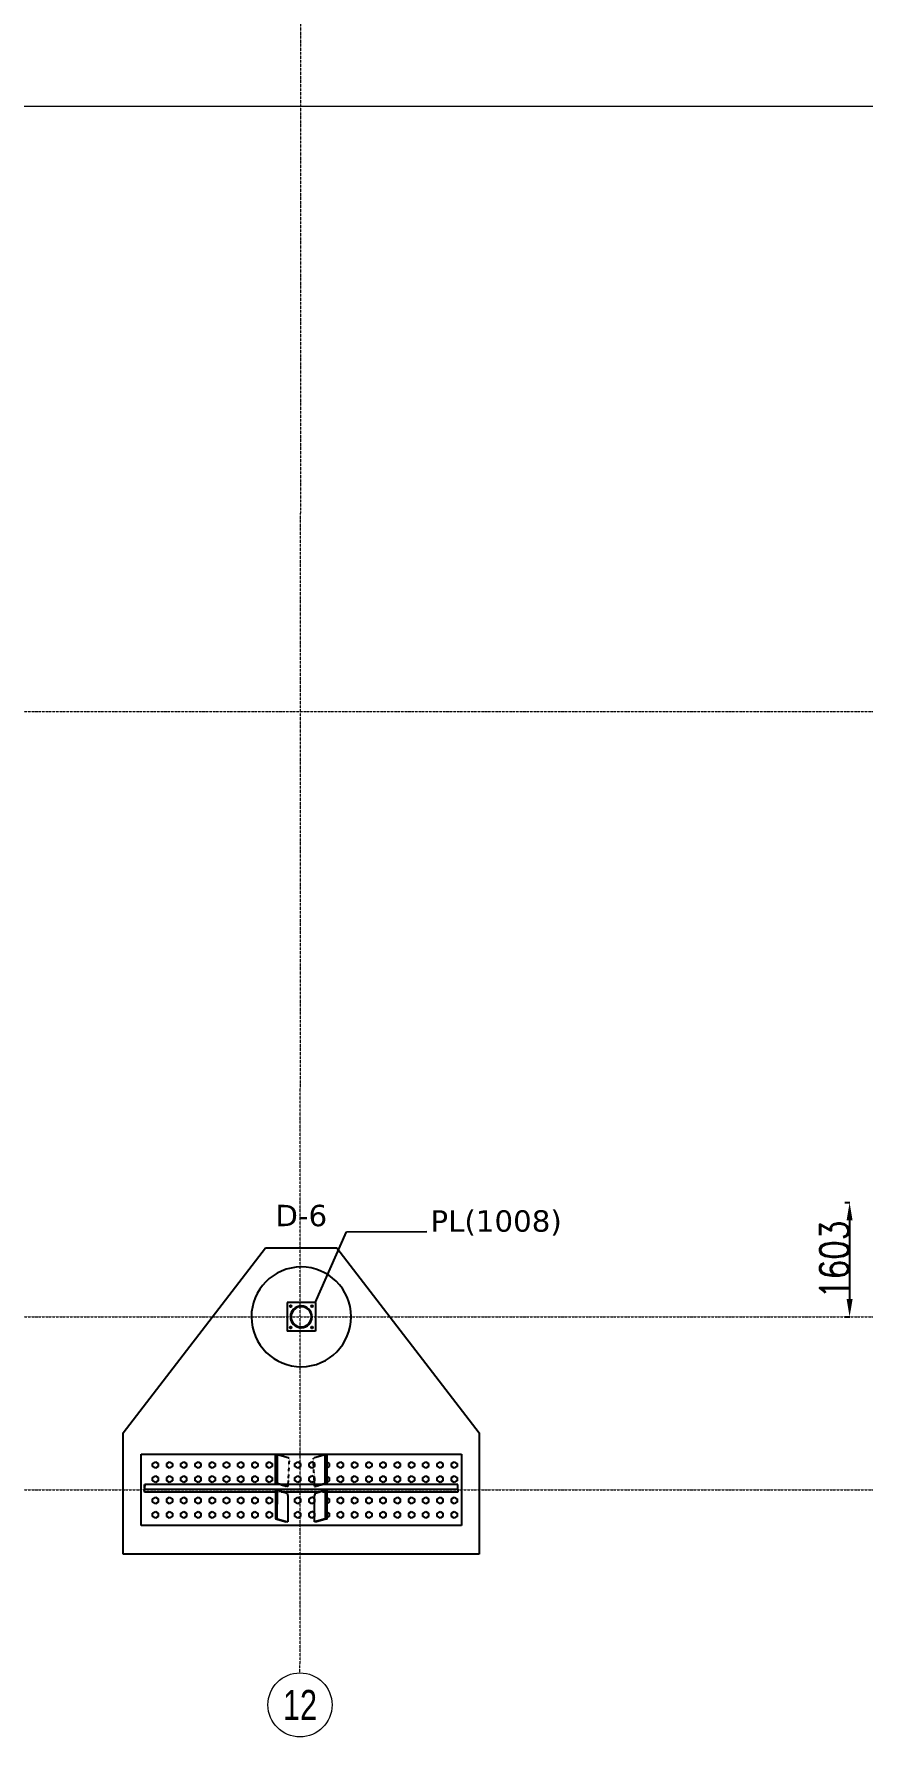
# Model space of a CAD drawing. Header units: millimetres. Extents: x 1541 to 289025, y -12015 to 47026.
# Drawn here: x 245311 to 256957, y 9007 to 32916 of the extents above; entities that cross this region are included whole.
import ezdxf
from ezdxf.enums import TextEntityAlignment as Align

# ---------------------------------------------------------------- set-up
doc = ezdxf.new("R2010")
doc.units = ezdxf.units.MM
doc.header["$LTSCALE"] = 0.1
doc.linetypes.add('DXK_LINE_DOT2', pattern=[3.9198, 1.9599, -1.9599])
doc.linetypes.add('Grid Line', pattern=[3.33375, 1.905, -0.47625, 0.47625, -0.47625])
for name, color, linetype in [('COTAS', 8, 'Continuous'), ('PLATINAS', 5, 'Continuous'), ('TEXTO GENERAL', 3, 'Continuous')]:
    doc.layers.add(name, color=color, linetype=linetype)
doc.layers.add('E_EJES', color=8, linetype='Continuous', lineweight=9)
doc.layers.add('E_EJES-1', color=8, linetype='Grid Line', lineweight=9)
doc.styles.add('CNI_COTAS', font='romans.shx', dxfattribs={"width": 0.8})
doc.styles.add('Swis721 LtCn BT_1', font='swisscl.ttf', dxfattribs={"height": 0.42})
doc.styles.add('TEXTO GENERAL', font='verdana.ttf', dxfattribs={"height": 0.9})
doc.dimstyles.new('1.3', dxfattribs={"dimscale": 0, "dimtxt": 50, "dimasz": 30, "dimexe": 4, "dimexo": 4, "dimgap": 9, "dimtad": 1, "dimdec": 0, "dimzin": 4, "dimdsep": 46, "dimtxsty": 'CNI_COTAS', "dimcen": 0, "dimclrd": 256, "dimclrt": 3, "dimadec": 0, "dimazin": 0, "dimtfac": 1, "dimtdec": 0, "dimtmove": 2, "dimatfit": 0, "dimfxl": 0.05, "dimtolj": 1, "dimtzin": 0, "dimarcsym": 0})
doc.dimstyles.new('1.5', dxfattribs={"dimscale": 0, "dimtxt": 400, "dimasz": 250, "dimexe": 4, "dimexo": 4, "dimgap": 15, "dimtad": 1, "dimdec": 0, "dimzin": 4, "dimdsep": 46, "dimtxsty": 'CNI_COTAS', "dimcen": 0, "dimclrd": 256, "dimclrt": 3, "dimadec": 0, "dimazin": 0, "dimtfac": 1, "dimtdec": 0, "dimtmove": 2, "dimatfit": 0, "dimfxl": 0.05, "dimtolj": 1, "dimtzin": 0, "dimarcsym": 0})

# ---------------------------------------------------------------- blocks, each defined once
blk = doc.blocks.new('Grid - CNI_NOMBRE EJES-372759-_26_00m_LOC COLUMNAS Y MUROS PISO 7')
at = {"layer": 'E_EJES'}
blk.add_circle((0, 0), 0.003, dxfattribs=at)
blk = doc.blocks.new('*D863')
at = {"layer": 'COTAS', "color": 0, "lineweight": -2, "transparency": 16777216}
for p, q in [((256704, 16509), (256773, 16509)), ((256704, 14905), (256773, 14905))]:
    blk.add_line(p, q, dxfattribs=at)
at = {"layer": 'COTAS', "lineweight": -2, "transparency": 16777216}
blk.add_line((256769, 16259), (256769, 15155), dxfattribs=at)
at = {"layer": 'COTAS', "transparency": 16777216}
for points in [[(256727, 16259), (256811, 16259), (256769, 16509)], [(256727, 15155), (256811, 15155), (256769, 14905)]]:
    blk.add_solid(points, dxfattribs=at)
at = {"layer": 'Defpoints', "color": 0, "transparency": 16777216}
for p in [(256700, 16509), (256700, 14905), (256769, 14905)]:
    blk.add_point(p, dxfattribs=at)
at = {"layer": 'COTAS', "color": 3, "transparency": 16777216, "insert": (256554, 15707), "char_height": 400, "attachment_point": 5, "rotation": 90, "style": 'CNI_COTAS'}
blk.add_mtext('\\A1;1603', dxfattribs=at)

msp = doc.modelspace()

# ---------------------------------------------------------------- linework, layer by layer
at = {"color": 8, "linetype": 'Continuous'}
for p, q in [((246565.1, 13275.4), (248564.9, 15872.4)), ((248564.9, 15872.4), (249564.9, 15872.4)), ((249564.9, 15872.4), (251564.7, 13275.4)), ((246565.1, 11575.4), (246565.1, 13275.4)), ((251564.7, 13275.4), (251564.7, 11575.4)), ((246814.9, 11975.4), (246814.9, 12975.4)), ((246814.9, 12975.4), (251314.9, 12975.4)), ((248702.9, 12568.4), (248702.9, 12969.9)), ((248702.9, 12969.9), (248729, 12969.3)), ((248880.8, 12923.9), (248729, 12969.3)), ((248729, 12567.7), (248729, 12969.3)), ((249400.8, 12969.3), (249249.1, 12923.9)), ((249400.8, 12969.3), (249427, 12969.9)), ((249400.8, 12567.7), (249400.8, 12969.3)), ((249427, 12568.4), (249427, 12969.9)), ((251314.9, 12975.4), (251314.9, 11975.4)), ((246974.9, 12848.5), (247014.9, 12871.6)), ((246974.9, 12802.3), (246974.9, 12848.5)), ((247014.9, 12779.2), (246974.9, 12802.3)), ((246974.9, 12648.5), (247014.9, 12671.6)), ((247014.9, 12871.6), (247054.9, 12848.5)), ((247054.9, 12802.3), (247014.9, 12779.2)), ((247014.9, 12671.6), (247054.9, 12648.5)), ((247054.9, 12848.5), (247054.9, 12802.3)), ((247174.9, 12848.5), (247214.9, 12871.6)), ((247174.9, 12802.3), (247174.9, 12848.5)), ((247214.9, 12779.2), (247174.9, 12802.3)), ((247174.9, 12648.5), (247214.9, 12671.6)), ((247214.9, 12871.6), (247254.9, 12848.5)), ((247254.9, 12802.3), (247214.9, 12779.2)), ((247214.9, 12671.6), (247254.9, 12648.5)), ((247254.9, 12848.5), (247254.9, 12802.3)), ((247374.9, 12848.5), (247414.9, 12871.6)), ((247374.9, 12802.3), (247374.9, 12848.5)), ((247414.9, 12779.2), (247374.9, 12802.3)), ((247374.9, 12648.5), (247414.9, 12671.6)), ((247414.9, 12871.6), (247454.9, 12848.5)), ((247454.9, 12802.3), (247414.9, 12779.2)), ((247414.9, 12671.6), (247454.9, 12648.5)), ((247454.9, 12848.5), (247454.9, 12802.3)), ((247574.9, 12848.5), (247614.9, 12871.6)), ((247574.9, 12802.3), (247574.9, 12848.5)), ((247614.9, 12779.2), (247574.9, 12802.3)), ((247574.9, 12648.5), (247614.9, 12671.6)), ((247614.9, 12871.6), (247654.9, 12848.5)), ((247654.9, 12802.3), (247614.9, 12779.2)), ((247614.9, 12671.6), (247654.9, 12648.5)), ((247654.9, 12848.5), (247654.9, 12802.3)), ((247774.9, 12848.5), (247814.9, 12871.6)), ((247774.9, 12802.3), (247774.9, 12848.5)), ((247814.9, 12779.2), (247774.9, 12802.3)), ((247774.9, 12648.5), (247814.9, 12671.6)), ((247814.9, 12871.6), (247854.9, 12848.5)), ((247854.9, 12802.3), (247814.9, 12779.2)), ((247814.9, 12671.6), (247854.9, 12648.5)), ((247854.9, 12848.5), (247854.9, 12802.3)), ((247974.9, 12848.5), (248014.9, 12871.6)), ((247974.9, 12802.3), (247974.9, 12848.5)), ((248014.9, 12779.2), (247974.9, 12802.3)), ((247974.9, 12648.5), (248014.9, 12671.6)), ((248014.9, 12871.6), (248054.9, 12848.5)), ((248054.9, 12802.3), (248014.9, 12779.2)), ((248014.9, 12671.6), (248054.9, 12648.5)), ((248054.9, 12848.5), (248054.9, 12802.3)), ((248174.9, 12848.5), (248214.9, 12871.6)), ((248174.9, 12802.3), (248174.9, 12848.5)), ((248214.9, 12779.2), (248174.9, 12802.3)), ((248174.9, 12648.5), (248214.9, 12671.6)), ((248214.9, 12871.6), (248254.9, 12848.5)), ((248254.9, 12802.3), (248214.9, 12779.2)), ((248214.9, 12671.6), (248254.9, 12648.5)), ((248254.9, 12848.5), (248254.9, 12802.3)), ((248374.9, 12848.5), (248414.9, 12871.6)), ((248374.9, 12802.3), (248374.9, 12848.5)), ((248414.9, 12779.2), (248374.9, 12802.3)), ((248374.9, 12648.5), (248414.9, 12671.6)), ((248414.9, 12871.6), (248454.9, 12848.5)), ((248454.9, 12802.3), (248414.9, 12779.2)), ((248414.9, 12671.6), (248454.9, 12648.5)), ((248454.9, 12848.5), (248454.9, 12802.3)), ((248574.9, 12848.5), (248614.9, 12871.6)), ((248574.9, 12802.3), (248574.9, 12848.5)), ((248614.9, 12779.2), (248574.9, 12802.3)), ((248574.9, 12648.5), (248614.9, 12671.6)), ((248614.9, 12871.6), (248654.9, 12848.5)), ((248654.9, 12802.3), (248614.9, 12779.2)), ((248614.9, 12671.6), (248654.9, 12648.5)), ((248654.9, 12848.5), (248654.9, 12802.3)), ((248974.9, 12848.5), (249014.9, 12871.6)), ((248974.9, 12802.3), (248974.9, 12848.5)), ((249014.9, 12779.2), (248974.9, 12802.3)), ((248974.9, 12648.5), (249014.9, 12671.6)), ((249014.9, 12871.6), (249054.9, 12848.5)), ((249054.9, 12802.3), (249014.9, 12779.2)), ((249014.9, 12671.6), (249054.9, 12648.5)), ((249054.9, 12848.5), (249054.9, 12802.3)), ((249174.9, 12848.5), (249214.9, 12871.6)), ((249174.9, 12802.3), (249174.9, 12848.5)), ((249214.9, 12779.2), (249174.9, 12802.3)), ((249174.9, 12648.5), (249214.9, 12671.6)), ((249254.9, 12848.5), (249214.9, 12871.6)), ((249254.9, 12802.3), (249214.9, 12779.2)), ((249254.9, 12648.5), (249214.9, 12671.6)), ((249254.9, 12802.3), (249254.9, 12848.5)), ((249427, 12864.6), (249454.9, 12848.5)), ((249454.9, 12802.3), (249427, 12786.1)), ((249454.9, 12848.5), (249454.9, 12802.3)), ((249574.9, 12848.5), (249614.9, 12871.6)), ((249574.9, 12802.3), (249574.9, 12848.5)), ((249614.9, 12779.2), (249574.9, 12802.3)), ((249574.9, 12648.5), (249614.9, 12671.6)), ((249614.9, 12871.6), (249654.9, 12848.5)), ((249654.9, 12802.3), (249614.9, 12779.2)), ((249614.9, 12671.6), (249654.9, 12648.5)), ((249654.9, 12848.5), (249654.9, 12802.3)), ((249774.9, 12848.5), (249814.9, 12871.6)), ((249774.9, 12802.3), (249774.9, 12848.5)), ((249814.9, 12779.2), (249774.9, 12802.3)), ((249774.9, 12648.5), (249814.9, 12671.6)), ((249814.9, 12871.6), (249854.9, 12848.5)), ((249854.9, 12802.3), (249814.9, 12779.2)), ((249814.9, 12671.6), (249854.9, 12648.5)), ((249854.9, 12848.5), (249854.9, 12802.3)), ((249974.9, 12848.5), (250014.9, 12871.6)), ((249974.9, 12802.3), (249974.9, 12848.5)), ((250014.9, 12779.2), (249974.9, 12802.3)), ((249974.9, 12648.5), (250014.9, 12671.6)), ((250014.9, 12871.6), (250054.9, 12848.5)), ((250054.9, 12802.3), (250014.9, 12779.2)), ((250014.9, 12671.6), (250054.9, 12648.5)), ((250054.9, 12848.5), (250054.9, 12802.3)), ((250174.9, 12848.5), (250214.9, 12871.6)), ((250174.9, 12802.3), (250174.9, 12848.5)), ((250214.9, 12779.2), (250174.9, 12802.3)), ((250174.9, 12648.5), (250214.9, 12671.6)), ((250214.9, 12871.6), (250254.9, 12848.5)), ((250254.9, 12802.3), (250214.9, 12779.2)), ((250214.9, 12671.6), (250254.9, 12648.5)), ((250254.9, 12848.5), (250254.9, 12802.3)), ((250374.9, 12848.5), (250414.9, 12871.6)), ((250374.9, 12802.3), (250374.9, 12848.5)), ((250414.9, 12779.2), (250374.9, 12802.3)), ((250374.9, 12648.5), (250414.9, 12671.6)), ((250414.9, 12871.6), (250454.9, 12848.5)), ((250454.9, 12802.3), (250414.9, 12779.2)), ((250414.9, 12671.6), (250454.9, 12648.5)), ((250454.9, 12848.5), (250454.9, 12802.3)), ((250574.9, 12848.5), (250614.9, 12871.6)), ((250574.9, 12802.3), (250574.9, 12848.5)), ((250614.9, 12779.2), (250574.9, 12802.3)), ((250574.9, 12648.5), (250614.9, 12671.6)), ((250614.9, 12871.6), (250654.9, 12848.5)), ((250654.9, 12802.3), (250614.9, 12779.2)), ((250614.9, 12671.6), (250654.9, 12648.5)), ((250654.9, 12848.5), (250654.9, 12802.3)), ((250774.9, 12848.5), (250814.9, 12871.6)), ((250774.9, 12802.3), (250774.9, 12848.5)), ((250814.9, 12779.2), (250774.9, 12802.3)), ((250774.9, 12648.5), (250814.9, 12671.6)), ((250814.9, 12871.6), (250854.9, 12848.5)), ((250854.9, 12802.3), (250814.9, 12779.2)), ((250814.9, 12671.6), (250854.9, 12648.5)), ((250854.9, 12848.5), (250854.9, 12802.3)), ((250974.9, 12848.5), (251014.9, 12871.6)), ((250974.9, 12802.3), (250974.9, 12848.5)), ((251014.9, 12779.2), (250974.9, 12802.3)), ((250974.9, 12648.5), (251014.9, 12671.6)), ((251014.9, 12871.6), (251054.9, 12848.5)), ((251054.9, 12802.3), (251014.9, 12779.2)), ((251014.9, 12671.6), (251054.9, 12648.5)), ((251054.9, 12848.5), (251054.9, 12802.3)), ((251174.9, 12848.5), (251214.9, 12871.6)), ((251174.9, 12802.3), (251174.9, 12848.5)), ((251214.9, 12779.2), (251174.9, 12802.3)), ((251174.9, 12648.5), (251214.9, 12671.6)), ((251214.9, 12871.6), (251254.9, 12848.5)), ((251254.9, 12802.3), (251214.9, 12779.2)), ((251214.9, 12671.6), (251254.9, 12648.5)), ((251254.9, 12848.5), (251254.9, 12802.3)), ((246864.9, 12550.5), (246867.3, 12550.9)), ((246867.3, 12550.9), (246864.9, 12497)), ((246864.9, 12497), (246864.9, 12550.5)), ((246864.9, 12497), (246864.9, 12486.7)), ((246864.9, 12443.5), (246864.9, 12486.7)), ((246864.9, 12486.7), (251264.9, 12486.7)), ((248702.9, 12443.5), (246864.9, 12443.5)), ((251262.6, 12550.9), (246867.3, 12550.9)), ((246974.9, 12602.3), (246974.9, 12648.5)), ((247014.9, 12579.2), (246974.9, 12602.3)), ((247054.9, 12602.3), (247014.9, 12579.2)), ((247054.9, 12648.5), (247054.9, 12602.3)), ((247174.9, 12602.3), (247174.9, 12648.5)), ((247214.9, 12579.2), (247174.9, 12602.3)), ((247254.9, 12602.3), (247214.9, 12579.2)), ((247254.9, 12648.5), (247254.9, 12602.3)), ((247374.9, 12602.3), (247374.9, 12648.5)), ((247414.9, 12579.2), (247374.9, 12602.3)), ((247454.9, 12602.3), (247414.9, 12579.2)), ((247454.9, 12648.5), (247454.9, 12602.3)), ((247574.9, 12602.3), (247574.9, 12648.5)), ((247614.9, 12579.2), (247574.9, 12602.3)), ((247654.9, 12602.3), (247614.9, 12579.2)), ((247654.9, 12648.5), (247654.9, 12602.3)), ((247774.9, 12602.3), (247774.9, 12648.5)), ((247814.9, 12579.2), (247774.9, 12602.3)), ((247854.9, 12602.3), (247814.9, 12579.2)), ((247854.9, 12648.5), (247854.9, 12602.3)), ((247974.9, 12602.3), (247974.9, 12648.5)), ((248014.9, 12579.2), (247974.9, 12602.3)), ((248054.9, 12602.3), (248014.9, 12579.2)), ((248054.9, 12648.5), (248054.9, 12602.3)), ((248174.9, 12602.3), (248174.9, 12648.5)), ((248214.9, 12579.2), (248174.9, 12602.3)), ((248254.9, 12602.3), (248214.9, 12579.2)), ((248254.9, 12648.5), (248254.9, 12602.3)), ((248374.9, 12602.3), (248374.9, 12648.5)), ((248414.9, 12579.2), (248374.9, 12602.3)), ((248454.9, 12602.3), (248414.9, 12579.2)), ((248454.9, 12648.5), (248454.9, 12602.3)), ((248574.9, 12602.3), (248574.9, 12648.5)), ((248614.9, 12579.2), (248574.9, 12602.3)), ((248654.9, 12602.3), (248614.9, 12579.2)), ((248654.9, 12648.5), (248654.9, 12602.3)), ((248702.9, 12471), (248702.8, 12070.5)), ((248761.5, 12550.9), (248702.9, 12568.4)), ((248702.9, 12568.4), (248729, 12567.7)), ((248729, 12470.3), (248702.9, 12471)), ((248728.9, 12069.9), (248729, 12470.3)), ((248785.4, 12550.9), (248729, 12567.7)), ((248729, 12470.3), (248866.1, 12430.1)), ((249309.5, 12443.5), (248820.4, 12443.5)), ((248880.8, 12608.6), (248878.1, 12550.9)), ((248974.9, 12602.3), (248974.9, 12648.5)), ((249014.9, 12579.2), (248974.9, 12602.3)), ((249054.9, 12602.3), (249014.9, 12579.2)), ((249054.9, 12648.5), (249054.9, 12602.3)), ((249174.9, 12602.3), (249174.9, 12648.5)), ((249214.9, 12579.2), (249174.9, 12602.3)), ((249254.9, 12602.3), (249214.9, 12579.2)), ((249251.8, 12550.9), (249249.1, 12608.6)), ((249254.9, 12602.3), (249254.9, 12648.5)), ((249263.8, 12430.1), (249400.9, 12470.3)), ((249400.8, 12567.7), (249344.5, 12550.9)), ((249427, 12568.4), (249368.4, 12550.9)), ((249400.8, 12567.7), (249427, 12568.4)), ((249427, 12471), (249400.9, 12470.3)), ((249400.9, 12470.3), (249401, 12069.9)), ((249427, 12664.6), (249454.9, 12648.5)), ((249454.9, 12602.3), (249427, 12586.1)), ((249427.1, 12070.5), (249427, 12471)), ((251264.9, 12443.5), (249427, 12443.5)), ((249454.9, 12648.5), (249454.9, 12602.3)), ((249574.9, 12602.3), (249574.9, 12648.5)), ((249614.9, 12579.2), (249574.9, 12602.3)), ((249654.9, 12602.3), (249614.9, 12579.2)), ((249654.9, 12648.5), (249654.9, 12602.3)), ((249774.9, 12602.3), (249774.9, 12648.5)), ((249814.9, 12579.2), (249774.9, 12602.3)), ((249854.9, 12602.3), (249814.9, 12579.2)), ((249854.9, 12648.5), (249854.9, 12602.3)), ((249974.9, 12602.3), (249974.9, 12648.5)), ((250014.9, 12579.2), (249974.9, 12602.3)), ((250054.9, 12602.3), (250014.9, 12579.2)), ((250054.9, 12648.5), (250054.9, 12602.3)), ((250174.9, 12602.3), (250174.9, 12648.5)), ((250214.9, 12579.2), (250174.9, 12602.3)), ((250254.9, 12602.3), (250214.9, 12579.2)), ((250254.9, 12648.5), (250254.9, 12602.3)), ((250374.9, 12602.3), (250374.9, 12648.5)), ((250414.9, 12579.2), (250374.9, 12602.3)), ((250454.9, 12602.3), (250414.9, 12579.2)), ((250454.9, 12648.5), (250454.9, 12602.3)), ((250574.9, 12602.3), (250574.9, 12648.5)), ((250614.9, 12579.2), (250574.9, 12602.3)), ((250654.9, 12602.3), (250614.9, 12579.2)), ((250654.9, 12648.5), (250654.9, 12602.3)), ((250774.9, 12602.3), (250774.9, 12648.5)), ((250814.9, 12579.2), (250774.9, 12602.3)), ((250854.9, 12602.3), (250814.9, 12579.2)), ((250854.9, 12648.5), (250854.9, 12602.3)), ((250974.9, 12602.3), (250974.9, 12648.5)), ((251014.9, 12579.2), (250974.9, 12602.3)), ((251054.9, 12602.3), (251014.9, 12579.2)), ((251054.9, 12648.5), (251054.9, 12602.3)), ((251174.9, 12602.3), (251174.9, 12648.5)), ((251214.9, 12579.2), (251174.9, 12602.3)), ((251254.9, 12602.3), (251214.9, 12579.2)), ((251254.9, 12648.5), (251254.9, 12602.3)), ((251264.9, 12550.5), (251262.6, 12550.9)), ((251264.9, 12497), (251262.6, 12550.9)), ((251264.9, 12497), (251264.9, 12550.5)), ((251264.9, 12486.7), (251264.9, 12497)), ((251264.9, 12486.7), (251264.9, 12443.5)), ((246974.9, 12348.5), (247014.9, 12371.6)), ((246974.9, 12302.3), (246974.9, 12348.5)), ((247014.9, 12279.2), (246974.9, 12302.3)), ((247014.9, 12371.6), (247054.9, 12348.5)), ((247054.9, 12302.3), (247014.9, 12279.2)), ((247054.9, 12348.5), (247054.9, 12302.3)), ((247174.9, 12348.5), (247214.9, 12371.6)), ((247174.9, 12302.3), (247174.9, 12348.5)), ((247214.9, 12279.2), (247174.9, 12302.3)), ((247214.9, 12371.6), (247254.9, 12348.5)), ((247254.9, 12302.3), (247214.9, 12279.2)), ((247254.9, 12348.5), (247254.9, 12302.3)), ((247374.9, 12348.5), (247414.9, 12371.6)), ((247374.9, 12302.3), (247374.9, 12348.5)), ((247414.9, 12279.2), (247374.9, 12302.3)), ((247414.9, 12371.6), (247454.9, 12348.5)), ((247454.9, 12302.3), (247414.9, 12279.2)), ((247454.9, 12348.5), (247454.9, 12302.3)), ((247574.9, 12348.5), (247614.9, 12371.6)), ((247574.9, 12302.3), (247574.9, 12348.5)), ((247614.9, 12279.2), (247574.9, 12302.3)), ((247614.9, 12371.6), (247654.9, 12348.5)), ((247654.9, 12302.3), (247614.9, 12279.2)), ((247654.9, 12348.5), (247654.9, 12302.3)), ((247774.9, 12348.5), (247814.9, 12371.6)), ((247774.9, 12302.3), (247774.9, 12348.5)), ((247814.9, 12279.2), (247774.9, 12302.3)), ((247814.9, 12371.6), (247854.9, 12348.5)), ((247854.9, 12302.3), (247814.9, 12279.2)), ((247854.9, 12348.5), (247854.9, 12302.3)), ((247974.9, 12348.5), (248014.9, 12371.6)), ((247974.9, 12302.3), (247974.9, 12348.5)), ((248014.9, 12279.2), (247974.9, 12302.3)), ((248014.9, 12371.6), (248054.9, 12348.5)), ((248054.9, 12302.3), (248014.9, 12279.2)), ((248054.9, 12348.5), (248054.9, 12302.3)), ((248174.9, 12348.5), (248214.9, 12371.6)), ((248174.9, 12302.3), (248174.9, 12348.5)), ((248214.9, 12279.2), (248174.9, 12302.3)), ((248214.9, 12371.6), (248254.9, 12348.5)), ((248254.9, 12302.3), (248214.9, 12279.2)), ((248254.9, 12348.5), (248254.9, 12302.3)), ((248374.9, 12348.5), (248414.9, 12371.6)), ((248374.9, 12302.3), (248374.9, 12348.5)), ((248414.9, 12279.2), (248374.9, 12302.3)), ((248414.9, 12371.6), (248454.9, 12348.5)), ((248454.9, 12302.3), (248414.9, 12279.2)), ((248454.9, 12348.5), (248454.9, 12302.3)), ((248574.9, 12348.5), (248614.9, 12371.6)), ((248574.9, 12302.3), (248574.9, 12348.5)), ((248614.9, 12279.2), (248574.9, 12302.3)), ((248614.9, 12371.6), (248654.9, 12348.5)), ((248654.9, 12302.3), (248614.9, 12279.2)), ((248654.9, 12348.5), (248654.9, 12302.3)), ((248866.1, 12430.1), (248877.5, 12386.7)), ((248877.5, 12386.7), (248876.8, 12026.7)), ((248974.9, 12348.5), (249014.9, 12371.6)), ((248974.9, 12302.3), (248974.9, 12348.5)), ((249014.9, 12279.2), (248974.9, 12302.3)), ((249014.9, 12371.6), (249054.9, 12348.5)), ((249054.9, 12302.3), (249014.9, 12279.2)), ((249054.9, 12348.5), (249054.9, 12302.3)), ((249174.9, 12348.5), (249214.9, 12371.6)), ((249174.9, 12302.3), (249174.9, 12348.5)), ((249214.9, 12279.2), (249174.9, 12302.3)), ((249254.9, 12348.5), (249214.9, 12371.6)), ((249254.9, 12302.3), (249214.9, 12279.2)), ((249252.3, 12386.7), (249263.8, 12430.1)), ((249253.1, 12026.7), (249252.3, 12386.7)), ((249254.9, 12302.3), (249254.9, 12348.5)), ((249427, 12364.6), (249454.9, 12348.5)), ((249454.9, 12302.3), (249427, 12286.2)), ((249454.9, 12348.5), (249454.9, 12302.3)), ((249574.9, 12348.5), (249614.9, 12371.6)), ((249574.9, 12302.3), (249574.9, 12348.5)), ((249614.9, 12279.2), (249574.9, 12302.3)), ((249614.9, 12371.6), (249654.9, 12348.5)), ((249654.9, 12302.3), (249614.9, 12279.2)), ((249654.9, 12348.5), (249654.9, 12302.3)), ((249774.9, 12348.5), (249814.9, 12371.6)), ((249774.9, 12302.3), (249774.9, 12348.5)), ((249814.9, 12279.2), (249774.9, 12302.3)), ((249814.9, 12371.6), (249854.9, 12348.5)), ((249854.9, 12302.3), (249814.9, 12279.2)), ((249854.9, 12348.5), (249854.9, 12302.3)), ((249974.9, 12348.5), (250014.9, 12371.6)), ((249974.9, 12302.3), (249974.9, 12348.5)), ((250014.9, 12279.2), (249974.9, 12302.3)), ((250014.9, 12371.6), (250054.9, 12348.5)), ((250054.9, 12302.3), (250014.9, 12279.2)), ((250054.9, 12348.5), (250054.9, 12302.3)), ((250174.9, 12348.5), (250214.9, 12371.6)), ((250174.9, 12302.3), (250174.9, 12348.5)), ((250214.9, 12279.2), (250174.9, 12302.3)), ((250214.9, 12371.6), (250254.9, 12348.5)), ((250254.9, 12302.3), (250214.9, 12279.2)), ((250254.9, 12348.5), (250254.9, 12302.3)), ((250374.9, 12348.5), (250414.9, 12371.6)), ((250374.9, 12302.3), (250374.9, 12348.5)), ((250414.9, 12279.2), (250374.9, 12302.3)), ((250414.9, 12371.6), (250454.9, 12348.5)), ((250454.9, 12302.3), (250414.9, 12279.2)), ((250454.9, 12348.5), (250454.9, 12302.3)), ((250574.9, 12348.5), (250614.9, 12371.6)), ((250574.9, 12302.3), (250574.9, 12348.5)), ((250614.9, 12279.2), (250574.9, 12302.3)), ((250614.9, 12371.6), (250654.9, 12348.5)), ((250654.9, 12302.3), (250614.9, 12279.2)), ((250654.9, 12348.5), (250654.9, 12302.3)), ((250774.9, 12348.5), (250814.9, 12371.6)), ((250774.9, 12302.3), (250774.9, 12348.5)), ((250814.9, 12279.2), (250774.9, 12302.3)), ((250814.9, 12371.6), (250854.9, 12348.5)), ((250854.9, 12302.3), (250814.9, 12279.2)), ((250854.9, 12348.5), (250854.9, 12302.3)), ((250974.9, 12348.5), (251014.9, 12371.6)), ((250974.9, 12302.3), (250974.9, 12348.5)), ((251014.9, 12279.2), (250974.9, 12302.3)), ((251014.9, 12371.6), (251054.9, 12348.5)), ((251054.9, 12302.3), (251014.9, 12279.2)), ((251054.9, 12348.5), (251054.9, 12302.3)), ((251174.9, 12348.5), (251214.9, 12371.6)), ((251174.9, 12302.3), (251174.9, 12348.5)), ((251214.9, 12279.2), (251174.9, 12302.3)), ((251214.9, 12371.6), (251254.9, 12348.5)), ((251254.9, 12302.3), (251214.9, 12279.2)), ((251254.9, 12348.5), (251254.9, 12302.3)), ((251314.9, 11975.4), (246814.9, 11975.4)), ((246974.9, 12148.5), (247014.9, 12171.6)), ((246974.9, 12102.3), (246974.9, 12148.5)), ((247014.9, 12079.2), (246974.9, 12102.3)), ((247014.9, 12171.6), (247054.9, 12148.5)), ((247054.9, 12102.3), (247014.9, 12079.2)), ((247054.9, 12148.5), (247054.9, 12102.3)), ((247174.9, 12148.5), (247214.9, 12171.6)), ((247174.9, 12102.3), (247174.9, 12148.5)), ((247214.9, 12079.2), (247174.9, 12102.3)), ((247214.9, 12171.6), (247254.9, 12148.5)), ((247254.9, 12102.3), (247214.9, 12079.2)), ((247254.9, 12148.5), (247254.9, 12102.3)), ((247374.9, 12148.5), (247414.9, 12171.6)), ((247374.9, 12102.3), (247374.9, 12148.5)), ((247414.9, 12079.2), (247374.9, 12102.3)), ((247414.9, 12171.6), (247454.9, 12148.5)), ((247454.9, 12102.3), (247414.9, 12079.2)), ((247454.9, 12148.5), (247454.9, 12102.3)), ((247574.9, 12148.5), (247614.9, 12171.6)), ((247574.9, 12102.3), (247574.9, 12148.5)), ((247614.9, 12079.2), (247574.9, 12102.3)), ((247614.9, 12171.6), (247654.9, 12148.5)), ((247654.9, 12102.3), (247614.9, 12079.2)), ((247654.9, 12148.5), (247654.9, 12102.3)), ((247774.9, 12148.5), (247814.9, 12171.6)), ((247774.9, 12102.3), (247774.9, 12148.5)), ((247814.9, 12079.2), (247774.9, 12102.3)), ((247814.9, 12171.6), (247854.9, 12148.5)), ((247854.9, 12102.3), (247814.9, 12079.2)), ((247854.9, 12148.5), (247854.9, 12102.3)), ((247974.9, 12148.5), (248014.9, 12171.6)), ((247974.9, 12102.3), (247974.9, 12148.5)), ((248014.9, 12079.2), (247974.9, 12102.3)), ((248014.9, 12171.6), (248054.9, 12148.5)), ((248054.9, 12102.3), (248014.9, 12079.2)), ((248054.9, 12148.5), (248054.9, 12102.3)), ((248174.9, 12148.5), (248214.9, 12171.6)), ((248174.9, 12102.3), (248174.9, 12148.5)), ((248214.9, 12079.2), (248174.9, 12102.3)), ((248214.9, 12171.6), (248254.9, 12148.5)), ((248254.9, 12102.3), (248214.9, 12079.2)), ((248254.9, 12148.5), (248254.9, 12102.3)), ((248374.9, 12148.5), (248414.9, 12171.6)), ((248374.9, 12102.3), (248374.9, 12148.5)), ((248414.9, 12079.2), (248374.9, 12102.3)), ((248414.9, 12171.6), (248454.9, 12148.5)), ((248454.9, 12102.3), (248414.9, 12079.2)), ((248454.9, 12148.5), (248454.9, 12102.3)), ((248574.9, 12148.5), (248614.9, 12171.6)), ((248574.9, 12102.3), (248574.9, 12148.5)), ((248614.9, 12079.2), (248574.9, 12102.3)), ((248614.9, 12171.6), (248654.9, 12148.5)), ((248654.9, 12102.3), (248614.9, 12079.2)), ((248654.9, 12148.5), (248654.9, 12102.3)), ((248702.8, 12070.5), (248852.9, 12026.7)), ((248702.8, 12070.5), (248728.9, 12069.9)), ((248728.9, 12069.9), (248876.8, 12026.7)), ((248876.8, 12026.7), (248852.9, 12026.7)), ((248974.9, 12148.5), (249014.9, 12171.6)), ((248974.9, 12102.3), (248974.9, 12148.5)), ((249014.9, 12079.2), (248974.9, 12102.3)), ((249014.9, 12171.6), (249054.9, 12148.5)), ((249054.9, 12102.3), (249014.9, 12079.2)), ((249054.9, 12148.5), (249054.9, 12102.3)), ((249174.9, 12148.5), (249214.9, 12171.6)), ((249174.9, 12102.3), (249174.9, 12148.5)), ((249214.9, 12079.2), (249174.9, 12102.3)), ((249254.9, 12148.5), (249214.9, 12171.6)), ((249254.9, 12102.3), (249214.9, 12079.2)), ((249401, 12069.9), (249253.1, 12026.7)), ((249277, 12026.7), (249253.1, 12026.7)), ((249254.9, 12102.3), (249254.9, 12148.5)), ((249427.1, 12070.5), (249277, 12026.7)), ((249401, 12069.9), (249427.1, 12070.5)), ((249427.1, 12164.6), (249454.9, 12148.5)), ((249454.9, 12102.3), (249427.1, 12086.2)), ((249454.9, 12148.5), (249454.9, 12102.3)), ((249574.9, 12148.5), (249614.9, 12171.6)), ((249574.9, 12102.3), (249574.9, 12148.5)), ((249614.9, 12079.2), (249574.9, 12102.3)), ((249614.9, 12171.6), (249654.9, 12148.5)), ((249654.9, 12102.3), (249614.9, 12079.2)), ((249654.9, 12148.5), (249654.9, 12102.3)), ((249774.9, 12148.5), (249814.9, 12171.6)), ((249774.9, 12102.3), (249774.9, 12148.5)), ((249814.9, 12079.2), (249774.9, 12102.3)), ((249814.9, 12171.6), (249854.9, 12148.5)), ((249854.9, 12102.3), (249814.9, 12079.2)), ((249854.9, 12148.5), (249854.9, 12102.3)), ((249974.9, 12148.5), (250014.9, 12171.6)), ((249974.9, 12102.3), (249974.9, 12148.5)), ((250014.9, 12079.2), (249974.9, 12102.3)), ((250014.9, 12171.6), (250054.9, 12148.5)), ((250054.9, 12102.3), (250014.9, 12079.2)), ((250054.9, 12148.5), (250054.9, 12102.3)), ((250174.9, 12148.5), (250214.9, 12171.6)), ((250174.9, 12102.3), (250174.9, 12148.5)), ((250214.9, 12079.2), (250174.9, 12102.3)), ((250214.9, 12171.6), (250254.9, 12148.5)), ((250254.9, 12102.3), (250214.9, 12079.2)), ((250254.9, 12148.5), (250254.9, 12102.3)), ((250374.9, 12148.5), (250414.9, 12171.6)), ((250374.9, 12102.3), (250374.9, 12148.5)), ((250414.9, 12079.2), (250374.9, 12102.3)), ((250414.9, 12171.6), (250454.9, 12148.5)), ((250454.9, 12102.3), (250414.9, 12079.2)), ((250454.9, 12148.5), (250454.9, 12102.3)), ((250574.9, 12148.5), (250614.9, 12171.6)), ((250574.9, 12102.3), (250574.9, 12148.5)), ((250614.9, 12079.2), (250574.9, 12102.3)), ((250614.9, 12171.6), (250654.9, 12148.5)), ((250654.9, 12102.3), (250614.9, 12079.2)), ((250654.9, 12148.5), (250654.9, 12102.3)), ((250774.9, 12148.5), (250814.9, 12171.6)), ((250774.9, 12102.3), (250774.9, 12148.5)), ((250814.9, 12079.2), (250774.9, 12102.3)), ((250814.9, 12171.6), (250854.9, 12148.5)), ((250854.9, 12102.3), (250814.9, 12079.2)), ((250854.9, 12148.5), (250854.9, 12102.3)), ((250974.9, 12148.5), (251014.9, 12171.6)), ((250974.9, 12102.3), (250974.9, 12148.5)), ((251014.9, 12079.2), (250974.9, 12102.3)), ((251014.9, 12171.6), (251054.9, 12148.5)), ((251054.9, 12102.3), (251014.9, 12079.2)), ((251054.9, 12148.5), (251054.9, 12102.3)), ((251174.9, 12148.5), (251214.9, 12171.6)), ((251174.9, 12102.3), (251174.9, 12148.5)), ((251214.9, 12079.2), (251174.9, 12102.3)), ((251214.9, 12171.6), (251254.9, 12148.5)), ((251254.9, 12102.3), (251214.9, 12079.2)), ((251254.9, 12148.5), (251254.9, 12102.3)), ((251564.7, 11575.4), (246565.1, 11575.4))]:
    msp.add_line(p, q, dxfattribs=at)
at = {"color": 7, "linetype": 'Continuous'}
for p, q in [((248899.4, 15055.4), (248907.1, 15068.9)), ((248907.1, 15068.9), (248922.7, 15068.9)), ((248922.7, 15068.9), (248930.5, 15055.4)), ((249199.4, 15055.4), (249207.1, 15068.9)), ((249207.1, 15068.9), (249222.7, 15068.9)), ((249222.7, 15068.9), (249230.5, 15055.4)), ((248907.1, 15041.9), (248899.4, 15055.4)), ((248922.7, 15041.9), (248907.1, 15041.9)), ((248930.5, 15055.4), (248922.7, 15041.9)), ((249207.1, 15041.9), (249199.4, 15055.4)), ((249222.7, 15041.9), (249207.1, 15041.9)), ((249230.5, 15055.4), (249222.7, 15041.9)), ((248899.4, 14755.4), (248907.1, 14768.9)), ((248907.1, 14741.9), (248899.4, 14755.4)), ((248907.1, 14768.9), (248922.7, 14768.9)), ((248922.7, 14741.9), (248907.1, 14741.9)), ((248922.7, 14768.9), (248930.5, 14755.4)), ((248930.5, 14755.4), (248922.7, 14741.9)), ((249199.4, 14755.4), (249207.1, 14768.9)), ((249207.1, 14741.9), (249199.4, 14755.4)), ((249207.1, 14768.9), (249222.7, 14768.9)), ((249222.7, 14741.9), (249207.1, 14741.9)), ((249222.7, 14768.9), (249230.5, 14755.4)), ((249230.5, 14755.4), (249222.7, 14741.9))]:
    msp.add_line(p, q, dxfattribs=at)
at = {"color": 8, "linetype": 'DXK_LINE_DOT2'}
for p, q in [((246814.9, 11975.4), (246814.9, 12975.4)), ((246814.9, 12975.4), (251314.9, 12975.4)), ((248895.1, 12919.6), (248880.8, 12923.9)), ((248895.1, 12919.6), (248880.8, 12608.6)), ((249249.1, 12923.9), (249234.8, 12919.6)), ((249249.1, 12608.6), (249234.8, 12919.6)), ((251314.9, 12975.4), (251314.9, 11975.4)), ((248820.4, 12443.5), (248702.9, 12443.5)), ((248852.9, 12523.6), (248761.5, 12550.9)), ((248876.9, 12523.6), (248785.4, 12550.9)), ((248876.9, 12523.6), (248852.9, 12523.6)), ((248878.1, 12550.9), (248876.9, 12523.6)), ((249253, 12523.6), (249251.8, 12550.9)), ((249344.5, 12550.9), (249253, 12523.6)), ((249253, 12523.6), (249277, 12523.6)), ((249368.4, 12550.9), (249277, 12523.6)), ((249427, 12443.5), (249309.5, 12443.5)), ((251314.9, 11975.4), (246814.9, 11975.4))]:
    msp.add_line(p, q, dxfattribs=at)
at = {"color": 8, "linetype": 'Continuous'}
for start, end in [(6, 186), (186, 6)]:
    msp.add_arc((249064.9, 14905.4), 700, start, end, dxfattribs=at)
at = {"color": 2, "linetype": 'Continuous'}
for radius, start, end in [(152.5, 11.25, 191.25), (152.5, 191.25, 11.25), (142.5, 168.75, 348.75), (142.5, 348.75, 168.75)]:
    msp.add_arc((249064.9, 14905.4), radius, start, end, dxfattribs=at)
at = {"layer": 'E_EJES-1'}
for p, q in [((249047.3, 9907.2), (249068.3, 46125.6)), ((189723.6, 31905.4), (288125.4, 31905.4)), ((195603.6, 31905.4), (285315.9, 31905.4)), ((189723.6, 23405.4), (288125.4, 23405.4)), ((189723.6, 23405.4), (285315.9, 23405.4)), ((189723.6, 14905.4), (288125.4, 14905.4)), ((189723.6, 12475.4), (288125.4, 12475.4))]:
    msp.add_line(p, q, dxfattribs=at)
at = {"layer": 'PLATINAS'}
for p, q in [((249264.9, 15105.4), (248864.9, 15105.4)), ((248864.9, 15105.4), (248864.9, 14705.4)), ((249264.9, 15105.4), (249264.9, 14705.4)), ((249264.9, 14705.4), (248864.9, 14705.4))]:
    msp.add_line(p, q, dxfattribs=at)

# ---------------------------------------------------------------- block references
at = {"layer": 'E_EJES', "xscale": 150000.000000001, "yscale": 150000.000000001, "zscale": 150000.000000001}
msp.add_blockref('Grid - CNI_NOMBRE EJES-372759-_26_00m_LOC COLUMNAS Y MUROS PISO 7', (249047.3, 9457.2), dxfattribs=at)

# ---------------------------------------------------------------- texts
at = {"layer": 'E_EJES', "style": 'Swis721 LtCn BT_1'}
msp.add_text('12', height=420, dxfattribs=at).set_placement((249047.3, 9457.2), align=Align.MIDDLE_CENTER)
at = {"layer": 'TEXTO GENERAL', "color": 3, "style": 'TEXTO GENERAL'}
msp.add_text('D-6', height=300, dxfattribs=at).set_placement((249065.1, 16328.2), align=Align.MIDDLE_CENTER)
msp.add_text('PL(1008)', height=300, dxfattribs=at).set_placement((250880, 16101.4))

# ---------------------------------------------------------------- dimensions: what is measured, and where the dimension line sits
at = {"layer": 'COTAS'}
dim = msp.add_linear_dim(base=(256768.9, 14905.4), p1=(256699.7, 16508.7), p2=(256699.7, 14905.4), angle=90, dimstyle='1.5', override={"dimscale": 1}, dxfattribs=at)
dim.commit()
dim.dimension.update_dxf_attribs({"geometry": '*D863', "text_midpoint": (256553.9, 15707)})

# ---------------------------------------------------------------- leaders
msp.add_leader([(249262.5, 15099.9), (249700.1, 16100.6), (250830.2, 16101.4)], dimstyle='1.3', override={"dimscale": 1}, dxfattribs=at)

doc.saveas('drawing.dxf')
